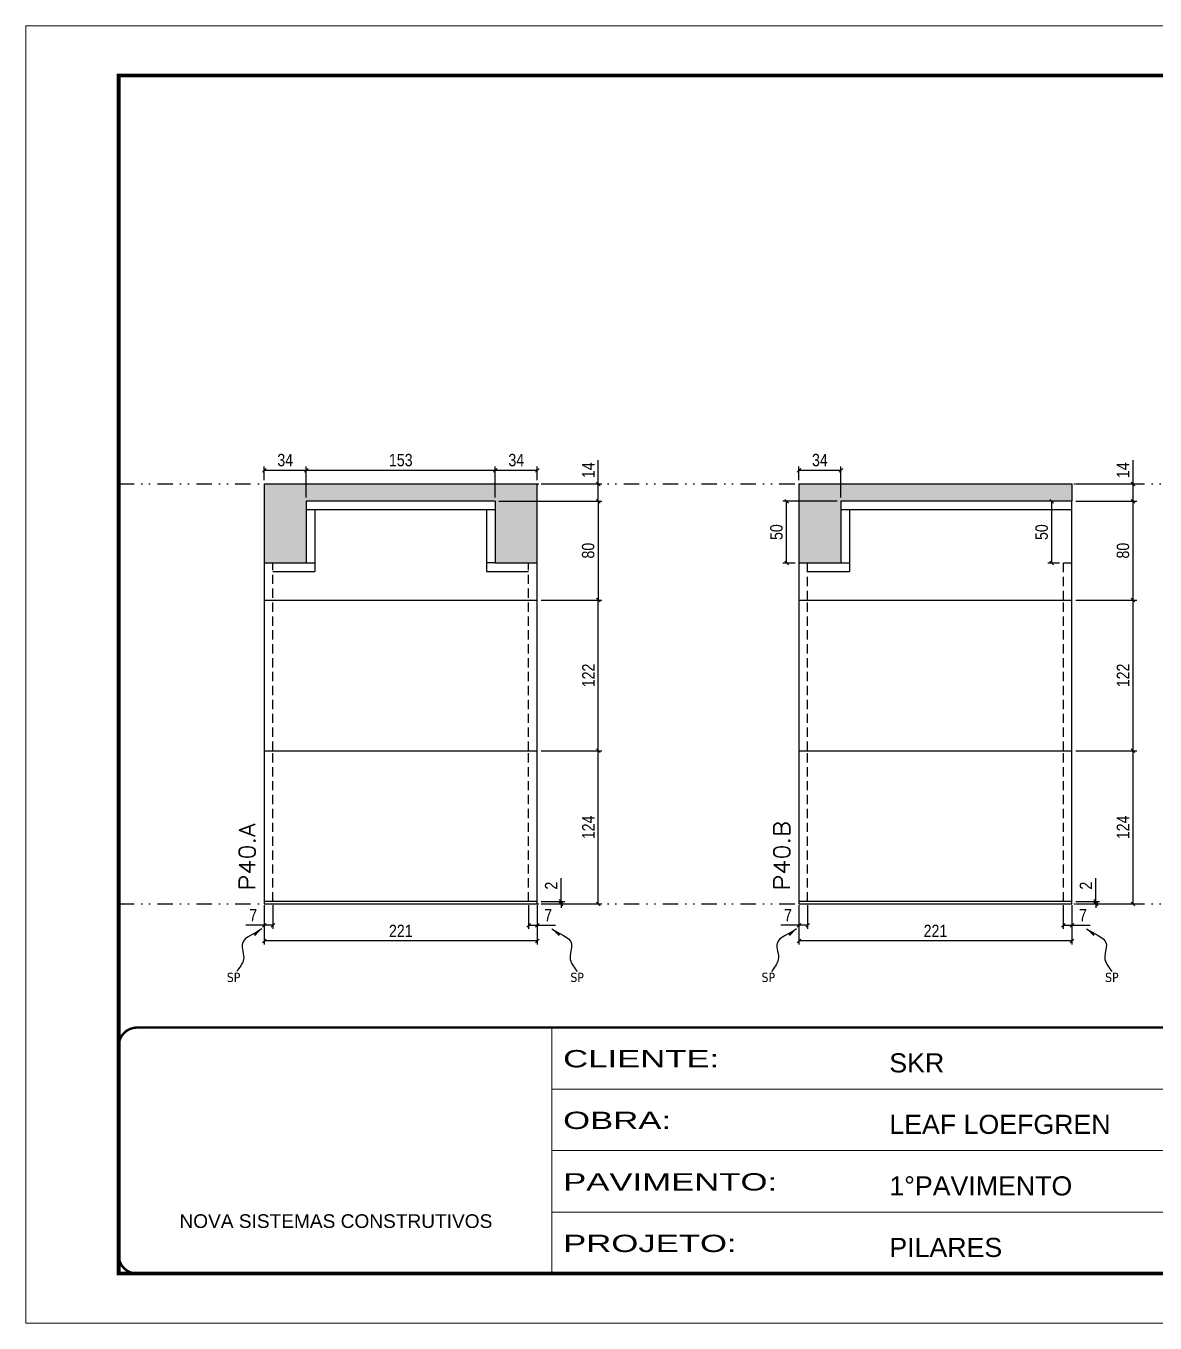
# Model space of a CAD drawing. Extents: x 14400 to 27878, y -21631 to 6985.
# Drawn here: x 14413 to 15327, y -8997 to -7947 of the extents above; entities that cross this region are included whole.
import ezdxf

# ---------------------------------------------------------------- set-up
doc = ezdxf.new("R2010")
doc.units = 0
for name, pattern in [('CONTINUO', [0]), ('DASHED', [0.75, 0.5, -0.25]), ('DIVIDE2', [0.625, 0.25, -0.125, 0, -0.125, 0, -0.125]), ('HIDDEN', [0.375, 0.25, -0.125])]:
    doc.linetypes.add(name, pattern=pattern)
for name, color, linetype in [('COTA', 241, 'Continuous'), ('Nível', 160, 'Continuous'), ('Painéis', 200, 'Continuous'), ('SARR_2.2x7', 40, 'Continuous'), ('Sarrafo de Pressão', 42, 'HIDDEN'), ('texto', 7, 'Continuous')]:
    doc.layers.add(name, color=color, linetype=linetype)
for name, color, linetype, lineweight in [('Folhas', 255, 'Continuous', 9), ('SARRAFO DE PRESSAO', 251, 'DASHED', 9), ('Texto Seção', 7, 'Continuous', 15)]:
    doc.layers.add(name, color=color, linetype=linetype, lineweight=lineweight)
doc.styles.add('ARIAL', font='arial.ttf')
doc.styles.add('COTA TECNICA', font='techl___.ttf', dxfattribs={"height": 10})
doc.styles.add('COTA TECNICA-50', font='techl___.ttf', dxfattribs={"height": 10})
doc.styles.add('REGUA-120', font='ROMANS.shx', dxfattribs={"height": 15})
doc.styles.get("Standard").update_dxf_attribs({"font": 'arial.ttf'})
doc.styles.add('Tecnologia', font='')
doc.styles.get('Tecnologia').set_extended_font_data('Forgotten Futurist')
doc.dimstyles.new('COTA PAINEL-50', dxfattribs={"dimtxt": 10, "dimasz": 3, "dimexe": 3, "dimexo": 3, "dimgap": 3, "dimtad": 1, "dimdec": 1, "dimzin": 12, "dimdsep": 46, "dimtxsty": 'COTA TECNICA-50', "dimblk1": 'OBLIQUE', "dimblk2": 'OBLIQUE', "dimsah": 1, "dimcen": 0.9, "dimclrd": 4, "dimclre": 4, "dimclrt": 240, "dimadec": 1, "dimazin": 3, "dimtfac": 1, "dimtdec": 1, "dimtmove": 0, "dimatfit": 3, "dimfxl": 1, "dimtolj": 1, "dimtzin": 12, "dimarcsym": 0})
doc.dimstyles.new('PAINEL', dxfattribs={"dimtxt": 10, "dimasz": 3, "dimexe": 3, "dimexo": 3, "dimgap": 3, "dimtad": 1, "dimdec": 1, "dimzin": 12, "dimdsep": 46, "dimtxsty": 'COTA TECNICA', "dimblk1": 'OBLIQUE', "dimblk2": 'OBLIQUE', "dimsah": 1, "dimcen": 0.9, "dimclrd": 4, "dimclre": 4, "dimclrt": 240, "dimadec": 1, "dimazin": 3, "dimtfac": 1, "dimtdec": 1, "dimtmove": 0, "dimatfit": 3, "dimfxl": 1, "dimtolj": 1, "dimtzin": 12, "dimarcsym": 0})
doc.dimstyles.get("Standard").update_dxf_attribs({"dimtxt": 0.18, "dimasz": 0.18, "dimexe": 0.18, "dimexo": 0.0625, "dimgap": 0.09, "dimtad": 0, "dimtih": 1, "dimtoh": 1, "dimdec": 4, "dimzin": 0, "dimdsep": 46, "dimtxsty": 'Standard', "dimcen": 0.09, "dimadec": 0, "dimazin": 0, "dimtfac": 1, "dimtdec": 4, "dimtofl": 0, "dimtmove": 0, "dimatfit": 3, "dimfxl": 1, "dimtolj": 1, "dimtzin": 0, "dimarcsym": 0})

# ---------------------------------------------------------------- blocks, each defined once
blk = doc.blocks.new('9999999999')
at = {"color": 30, "linetype": 'CONTINUO'}
for p, q in [((98564.6, 34230.2), (98564.6, 34429.4)), ((98564.6, 34379.6), (99584, 34379.6)), ((98564.6, 34329.8), (99488, 34329.8)), ((98564.6, 34280), (99488, 34280))]:
    blk.add_line(p, q, dxfattribs=at)
at = {"color": 30, "linetype": 'CONTINUO', "const_width": 2}
blk.add_lwpolyline([(99584, 34230.2), (99584, 34414.4, 0.414214), (99569, 34429.4), (98229, 34429.4, 0.414214), (98214, 34414.4), (98214, 34245.2, 0.414214), (98229, 34230.2), (99584, 34230.2)], format="xyb", dxfattribs=at)
at = {"layer": 'Folhas'}
blk.add_lwpolyline([(98139, 34190.2), (99624, 34190.2), (99624, 35240.2), (98139, 35240.2)], close=True, dxfattribs=at)
at = {"layer": 'Folhas', "color": 30, "const_width": 3}
blk.add_lwpolyline([(98214, 34230.2), (99584, 34230.2), (99584, 35200.2), (98214, 35200.2)], close=True, dxfattribs=at)
at = {"color": 7, "linetype": 'Continuous', "ltscale": 5, "style": 'ARIAL'}
for s, height, p in [('SKR', 15.48, (98837.7, 34393.1)), ('LEAF LOEFGREN', 15.483, (98837.7, 34343.3)), ('1°PAVIMENTO', 15.483, (98837.7, 34293.5)), ('NOVA SISTEMAS CONSTRUTIVOS', 11.059, (98263.2, 34267.2)), ('PILARES', 15.48, (98837.7, 34243.7))]:
    blk.add_text(s, height=height, dxfattribs=at).set_placement(p)
at = {"layer": 'Folhas', "color": 7, "style": 'Tecnologia', "width": 1.5}
for s, p in [('CLIENTE:', (98573.7, 34397.2)), ('OBRA:', (98573.7, 34347.3)), ('PAVIMENTO:', (98573.7, 34297.5)), ('PROJETO:', (98573.7, 34247.7))]:
    blk.add_text(s, height=14, dxfattribs=at).set_placement(p)
blk = doc.blocks.new('_Oblique')
at = {"color": 0, "linetype": 'ByBlock', "lineweight": -2}
blk.add_line((-0.5, -0.5), (0.5, 0.5), dxfattribs=at)
blk = doc.blocks.new('*D4687')
at = {"layer": 'COTA', "color": 4, "lineweight": -2, "transparency": 16777216}
for p, q in [((14606.3, -8658.5), (14606.3, -8690.4)), ((14827.3, -8658.5), (14827.3, -8690.4)), ((14827.3, -8687.4), (14606.3, -8687.4))]:
    blk.add_line(p, q, dxfattribs=at)
at = {"layer": 'Defpoints', "color": 0, "transparency": 16777216}
for p in [(14606.3, -8655.5), (14827.3, -8655.5), (14606.3, -8687.4)]:
    blk.add_point(p, dxfattribs=at)
at = {"layer": 'COTA', "color": 4, "lineweight": -2, "transparency": 16777216, "xscale": 3, "yscale": 3, "zscale": 3, "rotation": 180}
blk.add_blockref('_Oblique', (14606.3, -8687.4), dxfattribs=at)
at = {"layer": 'COTA', "color": 4, "lineweight": -2, "transparency": 16777216, "xscale": 3, "yscale": 3, "zscale": 3}
blk.add_blockref('_Oblique', (14827.3, -8687.4), dxfattribs=at)
at = {"layer": 'COTA', "color": 240, "transparency": 16777216, "insert": (14716.8, -8679.3), "char_height": 10, "attachment_point": 5, "style": 'COTA TECNICA'}
blk.add_mtext('\\A1;221', dxfattribs=at)
blk = doc.blocks.new('*D4688')
at = {"layer": 'COTA', "color": 4, "lineweight": -2, "transparency": 16777216}
for p, q in [((14820.3, -8658.5), (14820.3, -8677.7)), ((14827.3, -8660.5), (14827.3, -8677.7)), ((14820.3, -8674.7), (14827.3, -8674.7)), ((14827.3, -8674.7), (14842, -8674.7))]:
    blk.add_line(p, q, dxfattribs=at)
at = {"layer": 'Defpoints', "color": 0, "transparency": 16777216}
for p in [(14820.3, -8655.5), (14827.3, -8657.5), (14827.3, -8674.7)]:
    blk.add_point(p, dxfattribs=at)
at = {"layer": 'COTA', "color": 4, "lineweight": -2, "transparency": 16777216, "xscale": 3, "yscale": 3, "zscale": 3, "rotation": 180}
blk.add_blockref('_Oblique', (14820.3, -8674.7), dxfattribs=at)
at = {"layer": 'COTA', "color": 4, "lineweight": -2, "transparency": 16777216, "xscale": 3, "yscale": 3, "zscale": 3}
blk.add_blockref('_Oblique', (14827.3, -8674.7), dxfattribs=at)
at = {"layer": 'COTA', "color": 240, "transparency": 16777216, "insert": (14836.1, -8666.6), "char_height": 10, "attachment_point": 5, "style": 'COTA TECNICA-50'}
blk.add_mtext('\\A1;7', dxfattribs=at)
blk = doc.blocks.new('*D4689')
at = {"layer": 'COTA', "color": 4, "lineweight": -2, "transparency": 16777216}
for p, q in [((14606.3, -8660.5), (14606.3, -8677.7)), ((14613.3, -8658.5), (14613.3, -8677.7)), ((14606.3, -8674.7), (14591.5, -8674.7)), ((14613.3, -8674.7), (14606.3, -8674.7))]:
    blk.add_line(p, q, dxfattribs=at)
at = {"layer": 'Defpoints', "color": 0, "transparency": 16777216}
for p in [(14606.3, -8657.5), (14613.3, -8655.5), (14606.3, -8674.7)]:
    blk.add_point(p, dxfattribs=at)
at = {"layer": 'COTA', "color": 4, "lineweight": -2, "transparency": 16777216, "xscale": 3, "yscale": 3, "zscale": 3, "rotation": 180}
blk.add_blockref('_Oblique', (14606.3, -8674.7), dxfattribs=at)
at = {"layer": 'COTA', "color": 4, "lineweight": -2, "transparency": 16777216, "xscale": 3, "yscale": 3, "zscale": 3}
blk.add_blockref('_Oblique', (14613.3, -8674.7), dxfattribs=at)
at = {"layer": 'COTA', "color": 240, "transparency": 16777216, "insert": (14597.4, -8666.6), "char_height": 10, "attachment_point": 5, "style": 'COTA TECNICA-50'}
blk.add_mtext('\\A1;7', dxfattribs=at)
blk = doc.blocks.new('*D4690')
at = {"layer": 'COTA', "color": 4, "lineweight": -2, "transparency": 16777216}
for p, q in [((14846.5, -8655.5), (14846.5, -8636.7)), ((14830.3, -8655.5), (14849.5, -8655.5)), ((14830.3, -8657.5), (14849.5, -8657.5)), ((14846.5, -8657.5), (14846.5, -8655.5)), ((14846.5, -8657.5), (14846.5, -8660.5))]:
    blk.add_line(p, q, dxfattribs=at)
at = {"layer": 'Defpoints', "color": 0, "transparency": 16777216}
for p in [(14827.3, -8655.5), (14827.3, -8657.5), (14846.5, -8657.5)]:
    blk.add_point(p, dxfattribs=at)
at = {"layer": 'COTA', "color": 4, "lineweight": -2, "transparency": 16777216, "xscale": 3, "yscale": 3, "zscale": 3}
for p, rotation in [((14846.5, -8655.5), 270), ((14846.5, -8657.5), 90)]:
    blk.add_blockref('_Oblique', p, dxfattribs=dict(at, rotation=rotation))
at = {"layer": 'COTA', "color": 240, "transparency": 16777216, "insert": (14838.5, -8642.7), "char_height": 10, "attachment_point": 5, "rotation": 90, "style": 'COTA TECNICA-50'}
blk.add_mtext('\\A1;2', dxfattribs=at)
blk = doc.blocks.new('*D4691')
at = {"layer": 'COTA', "color": 4, "linetype": 'ByBlock', "lineweight": -2, "transparency": 16777216}
for p, q in [((14830.3, -8533.5), (14879.6, -8533.5)), ((14876.6, -8657.5), (14876.6, -8533.5)), ((14830.3, -8657.5), (14879.6, -8657.5))]:
    blk.add_line(p, q, dxfattribs=at)
at = {"layer": 'Defpoints', "color": 0, "linetype": 'ByBlock', "transparency": 16777216}
for p in [(14827.3, -8533.5), (14876.6, -8533.5), (14827.3, -8657.5)]:
    blk.add_point(p, dxfattribs=at)
at = {"layer": 'COTA', "color": 4, "linetype": 'ByBlock', "lineweight": -2, "transparency": 16777216, "xscale": 3, "yscale": 3, "zscale": 3}
for p, rotation in [((14876.6, -8533.5), 90), ((14876.6, -8657.5), 270)]:
    blk.add_blockref('_Oblique', p, dxfattribs=dict(at, rotation=rotation))
at = {"layer": 'COTA', "color": 240, "linetype": 'ByBlock', "transparency": 16777216, "insert": (14868.6, -8595.5), "char_height": 10, "attachment_point": 5, "rotation": 90, "style": 'COTA TECNICA'}
blk.add_mtext('\\A1;124', dxfattribs=at)
blk = doc.blocks.new('*D4692')
at = {"layer": 'COTA', "color": 4, "linetype": 'ByBlock', "lineweight": -2, "transparency": 16777216}
for p, q in [((14830.3, -8533.5), (14879.6, -8533.5)), ((14876.6, -8657.5), (14876.6, -8533.5)), ((14830.3, -8657.5), (14879.6, -8657.5))]:
    blk.add_line(p, q, dxfattribs=at)
at = {"layer": 'Defpoints', "color": 0, "linetype": 'ByBlock', "transparency": 16777216}
for p in [(14827.3, -8533.5), (14876.6, -8533.5), (14827.3, -8657.5)]:
    blk.add_point(p, dxfattribs=at)
at = {"layer": 'COTA', "color": 4, "linetype": 'ByBlock', "lineweight": -2, "transparency": 16777216, "xscale": 3, "yscale": 3, "zscale": 3}
for p, rotation in [((14876.6, -8533.5), 90), ((14876.6, -8657.5), 270)]:
    blk.add_blockref('_Oblique', p, dxfattribs=dict(at, rotation=rotation))
at = {"layer": 'COTA', "color": 240, "linetype": 'ByBlock', "transparency": 16777216, "insert": (14868.6, -8595.5), "char_height": 10, "attachment_point": 5, "rotation": 90, "style": 'COTA TECNICA'}
blk.add_mtext('\\A1;124', dxfattribs=at)
blk = doc.blocks.new('*D4693')
at = {"layer": 'COTA', "color": 4, "lineweight": -2, "transparency": 16777216}
for p, q in [((14796.3, -8331.5), (14879.6, -8331.5)), ((14876.6, -8331.5), (14876.6, -8411.5)), ((14830.3, -8411.5), (14879.6, -8411.5))]:
    blk.add_line(p, q, dxfattribs=at)
at = {"layer": 'Defpoints', "color": 0, "transparency": 16777216}
for p in [(14793.3, -8331.5), (14827.3, -8411.5), (14876.6, -8411.5)]:
    blk.add_point(p, dxfattribs=at)
at = {"layer": 'COTA', "color": 4, "lineweight": -2, "transparency": 16777216, "xscale": 3, "yscale": 3, "zscale": 3}
for p, rotation in [((14876.6, -8331.5), 90), ((14876.6, -8411.5), 270)]:
    blk.add_blockref('_Oblique', p, dxfattribs=dict(at, rotation=rotation))
at = {"layer": 'COTA', "color": 240, "transparency": 16777216, "insert": (14868.5, -8371.5), "char_height": 10, "attachment_point": 5, "rotation": 90, "style": 'COTA TECNICA'}
blk.add_mtext('\\A1;80', dxfattribs=at)
blk = doc.blocks.new('*D4694')
at = {"layer": 'COTA', "color": 4, "lineweight": -2, "transparency": 16777216}
for p, q in [((14830.3, -8411.5), (14879.6, -8411.5)), ((14876.6, -8533.5), (14876.6, -8411.5)), ((14830.3, -8533.5), (14879.6, -8533.5))]:
    blk.add_line(p, q, dxfattribs=at)
at = {"layer": 'Defpoints', "color": 0, "transparency": 16777216}
for p in [(14827.3, -8411.5), (14876.6, -8411.5), (14827.3, -8533.5)]:
    blk.add_point(p, dxfattribs=at)
at = {"layer": 'COTA', "color": 4, "lineweight": -2, "transparency": 16777216, "xscale": 3, "yscale": 3, "zscale": 3}
for p, rotation in [((14876.6, -8411.5), 90), ((14876.6, -8533.5), 270)]:
    blk.add_blockref('_Oblique', p, dxfattribs=dict(at, rotation=rotation))
at = {"layer": 'COTA', "color": 240, "transparency": 16777216, "insert": (14868.6, -8472.5), "char_height": 10, "attachment_point": 5, "rotation": 90, "style": 'COTA TECNICA'}
blk.add_mtext('\\A1;122', dxfattribs=at)
blk = doc.blocks.new('*D4695')
at = {"layer": 'COTA', "color": 4, "lineweight": -2, "transparency": 16777216}
for p, q in [((14876.6, -8317.5), (14876.6, -8298.3)), ((14830.3, -8317.5), (14879.6, -8317.5)), ((14876.6, -8331.5), (14876.6, -8317.5)), ((14796.3, -8331.5), (14879.6, -8331.5))]:
    blk.add_line(p, q, dxfattribs=at)
at = {"layer": 'Defpoints', "color": 0, "transparency": 16777216}
for p in [(14827.3, -8317.5), (14876.6, -8317.5), (14793.3, -8331.5)]:
    blk.add_point(p, dxfattribs=at)
at = {"layer": 'COTA', "color": 4, "lineweight": -2, "transparency": 16777216, "xscale": 3, "yscale": 3, "zscale": 3}
for p, rotation in [((14876.6, -8317.5), 90), ((14876.6, -8331.5), 270)]:
    blk.add_blockref('_Oblique', p, dxfattribs=dict(at, rotation=rotation))
at = {"layer": 'COTA', "color": 240, "transparency": 16777216, "insert": (14868.6, -8306.4), "char_height": 10, "attachment_point": 5, "rotation": 90, "style": 'COTA TECNICA'}
blk.add_mtext('\\A1;14', dxfattribs=at)
blk = doc.blocks.new('*D4696')
at = {"layer": 'COTA', "color": 4, "lineweight": -2, "transparency": 16777216}
for p, q in [((14606.3, -8314.5), (14606.3, -8303.4)), ((14640.3, -8328.5), (14640.3, -8303.4)), ((14606.3, -8306.4), (14640.3, -8306.4))]:
    blk.add_line(p, q, dxfattribs=at)
at = {"layer": 'Defpoints', "color": 0, "transparency": 16777216}
for p in [(14640.3, -8306.4), (14606.3, -8317.5), (14640.3, -8331.5)]:
    blk.add_point(p, dxfattribs=at)
at = {"layer": 'COTA', "color": 4, "lineweight": -2, "transparency": 16777216, "xscale": 3, "yscale": 3, "zscale": 3, "rotation": 180}
blk.add_blockref('_Oblique', (14606.3, -8306.4), dxfattribs=at)
at = {"layer": 'COTA', "color": 4, "lineweight": -2, "transparency": 16777216, "xscale": 3, "yscale": 3, "zscale": 3}
blk.add_blockref('_Oblique', (14640.3, -8306.4), dxfattribs=at)
at = {"layer": 'COTA', "color": 240, "transparency": 16777216, "insert": (14623.3, -8298.2), "char_height": 10, "attachment_point": 5, "style": 'COTA TECNICA'}
blk.add_mtext('\\A1;34', dxfattribs=at)
blk = doc.blocks.new('*D4697')
at = {"layer": 'COTA', "color": 4, "lineweight": -2, "transparency": 16777216}
for p, q in [((14640.3, -8328.5), (14640.3, -8303.4)), ((14793.3, -8328.5), (14793.3, -8303.4)), ((14640.3, -8306.4), (14793.3, -8306.4))]:
    blk.add_line(p, q, dxfattribs=at)
at = {"layer": 'Defpoints', "color": 0, "transparency": 16777216}
for p in [(14793.3, -8306.4), (14640.3, -8331.5), (14793.3, -8331.5)]:
    blk.add_point(p, dxfattribs=at)
at = {"layer": 'COTA', "color": 4, "lineweight": -2, "transparency": 16777216, "xscale": 3, "yscale": 3, "zscale": 3, "rotation": 180}
blk.add_blockref('_Oblique', (14640.3, -8306.4), dxfattribs=at)
at = {"layer": 'COTA', "color": 4, "lineweight": -2, "transparency": 16777216, "xscale": 3, "yscale": 3, "zscale": 3}
blk.add_blockref('_Oblique', (14793.3, -8306.4), dxfattribs=at)
at = {"layer": 'COTA', "color": 240, "transparency": 16777216, "insert": (14716.8, -8298.2), "char_height": 10, "attachment_point": 5, "style": 'COTA TECNICA'}
blk.add_mtext('\\A1;153', dxfattribs=at)
blk = doc.blocks.new('*D4698')
at = {"layer": 'COTA', "color": 4, "lineweight": -2, "transparency": 16777216}
for p, q in [((14793.3, -8328.5), (14793.3, -8303.4)), ((14827.3, -8314.5), (14827.3, -8303.4)), ((14793.3, -8306.4), (14827.3, -8306.4))]:
    blk.add_line(p, q, dxfattribs=at)
at = {"layer": 'Defpoints', "color": 0, "transparency": 16777216}
for p in [(14827.3, -8306.4), (14827.3, -8317.5), (14793.3, -8331.5)]:
    blk.add_point(p, dxfattribs=at)
at = {"layer": 'COTA', "color": 4, "lineweight": -2, "transparency": 16777216, "xscale": 3, "yscale": 3, "zscale": 3, "rotation": 180}
blk.add_blockref('_Oblique', (14793.3, -8306.4), dxfattribs=at)
at = {"layer": 'COTA', "color": 4, "lineweight": -2, "transparency": 16777216, "xscale": 3, "yscale": 3, "zscale": 3}
blk.add_blockref('_Oblique', (14827.3, -8306.4), dxfattribs=at)
at = {"layer": 'COTA', "color": 240, "transparency": 16777216, "insert": (14810.3, -8298.2), "char_height": 10, "attachment_point": 5, "style": 'COTA TECNICA'}
blk.add_mtext('\\A1;34', dxfattribs=at)
blk = doc.blocks.new('*D4699')
at = {"layer": 'COTA', "color": 4, "lineweight": -2, "transparency": 16777216}
for p, q in [((15039, -8658.5), (15039, -8690.4)), ((15260, -8658.5), (15260, -8690.4)), ((15260, -8687.4), (15039, -8687.4))]:
    blk.add_line(p, q, dxfattribs=at)
at = {"layer": 'Defpoints', "color": 0, "transparency": 16777216}
for p in [(15039, -8655.5), (15260, -8655.5), (15039, -8687.4)]:
    blk.add_point(p, dxfattribs=at)
at = {"layer": 'COTA', "color": 4, "lineweight": -2, "transparency": 16777216, "xscale": 3, "yscale": 3, "zscale": 3, "rotation": 180}
blk.add_blockref('_Oblique', (15039, -8687.4), dxfattribs=at)
at = {"layer": 'COTA', "color": 4, "lineweight": -2, "transparency": 16777216, "xscale": 3, "yscale": 3, "zscale": 3}
blk.add_blockref('_Oblique', (15260, -8687.4), dxfattribs=at)
at = {"layer": 'COTA', "color": 240, "transparency": 16777216, "insert": (15149.5, -8679.3), "char_height": 10, "attachment_point": 5, "style": 'COTA TECNICA'}
blk.add_mtext('\\A1;221', dxfattribs=at)
blk = doc.blocks.new('*D4700')
at = {"layer": 'COTA', "color": 4, "lineweight": -2, "transparency": 16777216}
for p, q in [((15253, -8658.5), (15253, -8677.7)), ((15260, -8660.5), (15260, -8677.7)), ((15253, -8674.7), (15260, -8674.7)), ((15260, -8674.7), (15274.8, -8674.7))]:
    blk.add_line(p, q, dxfattribs=at)
at = {"layer": 'Defpoints', "color": 0, "transparency": 16777216}
for p in [(15253, -8655.5), (15260, -8657.5), (15260, -8674.7)]:
    blk.add_point(p, dxfattribs=at)
at = {"layer": 'COTA', "color": 4, "lineweight": -2, "transparency": 16777216, "xscale": 3, "yscale": 3, "zscale": 3, "rotation": 180}
blk.add_blockref('_Oblique', (15253, -8674.7), dxfattribs=at)
at = {"layer": 'COTA', "color": 4, "lineweight": -2, "transparency": 16777216, "xscale": 3, "yscale": 3, "zscale": 3}
blk.add_blockref('_Oblique', (15260, -8674.7), dxfattribs=at)
at = {"layer": 'COTA', "color": 240, "transparency": 16777216, "insert": (15268.9, -8666.6), "char_height": 10, "attachment_point": 5, "style": 'COTA TECNICA-50'}
blk.add_mtext('\\A1;7', dxfattribs=at)
blk = doc.blocks.new('*D4701')
at = {"layer": 'COTA', "color": 4, "lineweight": -2, "transparency": 16777216}
for p, q in [((15039, -8660.5), (15039, -8677.7)), ((15046, -8658.5), (15046, -8677.7)), ((15039, -8674.7), (15024.3, -8674.7)), ((15046, -8674.7), (15039, -8674.7))]:
    blk.add_line(p, q, dxfattribs=at)
at = {"layer": 'Defpoints', "color": 0, "transparency": 16777216}
for p in [(15039, -8657.5), (15046, -8655.5), (15039, -8674.7)]:
    blk.add_point(p, dxfattribs=at)
at = {"layer": 'COTA', "color": 4, "lineweight": -2, "transparency": 16777216, "xscale": 3, "yscale": 3, "zscale": 3, "rotation": 180}
blk.add_blockref('_Oblique', (15039, -8674.7), dxfattribs=at)
at = {"layer": 'COTA', "color": 4, "lineweight": -2, "transparency": 16777216, "xscale": 3, "yscale": 3, "zscale": 3}
blk.add_blockref('_Oblique', (15046, -8674.7), dxfattribs=at)
at = {"layer": 'COTA', "color": 240, "transparency": 16777216, "insert": (15030.2, -8666.6), "char_height": 10, "attachment_point": 5, "style": 'COTA TECNICA-50'}
blk.add_mtext('\\A1;7', dxfattribs=at)
blk = doc.blocks.new('*D4702')
at = {"layer": 'COTA', "color": 4, "lineweight": -2, "transparency": 16777216}
for p, q in [((15279.3, -8655.5), (15279.3, -8636.7)), ((15263, -8655.5), (15282.3, -8655.5)), ((15263, -8657.5), (15282.3, -8657.5)), ((15279.3, -8657.5), (15279.3, -8655.5)), ((15279.3, -8657.5), (15279.3, -8660.5))]:
    blk.add_line(p, q, dxfattribs=at)
at = {"layer": 'Defpoints', "color": 0, "transparency": 16777216}
for p in [(15260, -8655.5), (15260, -8657.5), (15279.3, -8657.5)]:
    blk.add_point(p, dxfattribs=at)
at = {"layer": 'COTA', "color": 4, "lineweight": -2, "transparency": 16777216, "xscale": 3, "yscale": 3, "zscale": 3}
for p, rotation in [((15279.3, -8655.5), 270), ((15279.3, -8657.5), 90)]:
    blk.add_blockref('_Oblique', p, dxfattribs=dict(at, rotation=rotation))
at = {"layer": 'COTA', "color": 240, "transparency": 16777216, "insert": (15271.3, -8642.7), "char_height": 10, "attachment_point": 5, "rotation": 90, "style": 'COTA TECNICA-50'}
blk.add_mtext('\\A1;2', dxfattribs=at)
blk = doc.blocks.new('*D4703')
at = {"layer": 'COTA', "color": 4, "linetype": 'ByBlock', "lineweight": -2, "transparency": 16777216}
for p, q in [((15263, -8533.5), (15312.4, -8533.5)), ((15309.4, -8657.5), (15309.4, -8533.5)), ((15263, -8657.5), (15312.4, -8657.5))]:
    blk.add_line(p, q, dxfattribs=at)
at = {"layer": 'Defpoints', "color": 0, "linetype": 'ByBlock', "transparency": 16777216}
for p in [(15260, -8533.5), (15309.4, -8533.5), (15260, -8657.5)]:
    blk.add_point(p, dxfattribs=at)
at = {"layer": 'COTA', "color": 4, "linetype": 'ByBlock', "lineweight": -2, "transparency": 16777216, "xscale": 3, "yscale": 3, "zscale": 3}
for p, rotation in [((15309.4, -8533.5), 90), ((15309.4, -8657.5), 270)]:
    blk.add_blockref('_Oblique', p, dxfattribs=dict(at, rotation=rotation))
at = {"layer": 'COTA', "color": 240, "linetype": 'ByBlock', "transparency": 16777216, "insert": (15301.3, -8595.5), "char_height": 10, "attachment_point": 5, "rotation": 90, "style": 'COTA TECNICA'}
blk.add_mtext('\\A1;124', dxfattribs=at)
blk = doc.blocks.new('*D4704')
at = {"layer": 'COTA', "color": 4, "linetype": 'ByBlock', "lineweight": -2, "transparency": 16777216}
for p, q in [((15263, -8533.5), (15312.4, -8533.5)), ((15309.4, -8657.5), (15309.4, -8533.5)), ((15263, -8657.5), (15312.4, -8657.5))]:
    blk.add_line(p, q, dxfattribs=at)
at = {"layer": 'Defpoints', "color": 0, "linetype": 'ByBlock', "transparency": 16777216}
for p in [(15260, -8533.5), (15309.4, -8533.5), (15260, -8657.5)]:
    blk.add_point(p, dxfattribs=at)
at = {"layer": 'COTA', "color": 4, "linetype": 'ByBlock', "lineweight": -2, "transparency": 16777216, "xscale": 3, "yscale": 3, "zscale": 3}
for p, rotation in [((15309.4, -8533.5), 90), ((15309.4, -8657.5), 270)]:
    blk.add_blockref('_Oblique', p, dxfattribs=dict(at, rotation=rotation))
at = {"layer": 'COTA', "color": 240, "linetype": 'ByBlock', "transparency": 16777216, "insert": (15301.3, -8595.5), "char_height": 10, "attachment_point": 5, "rotation": 90, "style": 'COTA TECNICA'}
blk.add_mtext('\\A1;124', dxfattribs=at)
blk = doc.blocks.new('*D4705')
at = {"layer": 'COTA', "color": 4, "lineweight": -2, "transparency": 16777216}
for p, q in [((15263, -8411.5), (15312.4, -8411.5)), ((15309.4, -8533.5), (15309.4, -8411.5)), ((15263, -8533.5), (15312.4, -8533.5))]:
    blk.add_line(p, q, dxfattribs=at)
at = {"layer": 'Defpoints', "color": 0, "transparency": 16777216}
for p in [(15260, -8411.5), (15309.4, -8411.5), (15260, -8533.5)]:
    blk.add_point(p, dxfattribs=at)
at = {"layer": 'COTA', "color": 4, "lineweight": -2, "transparency": 16777216, "xscale": 3, "yscale": 3, "zscale": 3}
for p, rotation in [((15309.4, -8411.5), 90), ((15309.4, -8533.5), 270)]:
    blk.add_blockref('_Oblique', p, dxfattribs=dict(at, rotation=rotation))
at = {"layer": 'COTA', "color": 240, "transparency": 16777216, "insert": (15301.3, -8472.5), "char_height": 10, "attachment_point": 5, "rotation": 90, "style": 'COTA TECNICA'}
blk.add_mtext('\\A1;122', dxfattribs=at)
blk = doc.blocks.new('*D4706')
at = {"layer": 'COTA', "color": 4, "lineweight": -2, "transparency": 16777216}
for p, q in [((15039, -8314.5), (15039, -8303.4)), ((15073, -8328.5), (15073, -8303.4)), ((15039, -8306.4), (15073, -8306.4))]:
    blk.add_line(p, q, dxfattribs=at)
at = {"layer": 'Defpoints', "color": 0, "transparency": 16777216}
for p in [(15073, -8306.4), (15039, -8317.5), (15073, -8331.5)]:
    blk.add_point(p, dxfattribs=at)
at = {"layer": 'COTA', "color": 4, "lineweight": -2, "transparency": 16777216, "xscale": 3, "yscale": 3, "zscale": 3, "rotation": 180}
blk.add_blockref('_Oblique', (15039, -8306.4), dxfattribs=at)
at = {"layer": 'COTA', "color": 4, "lineweight": -2, "transparency": 16777216, "xscale": 3, "yscale": 3, "zscale": 3}
blk.add_blockref('_Oblique', (15073, -8306.4), dxfattribs=at)
at = {"layer": 'COTA', "color": 240, "transparency": 16777216, "insert": (15056, -8298.2), "char_height": 10, "attachment_point": 5, "style": 'COTA TECNICA'}
blk.add_mtext('\\A1;34', dxfattribs=at)
blk = doc.blocks.new('*D4707')
at = {"layer": 'COTA', "color": 4, "lineweight": -2, "transparency": 16777216}
for p, q in [((15263, -8331.5), (15312.4, -8331.5)), ((15309.4, -8411.5), (15309.4, -8331.5)), ((15263, -8411.5), (15312.4, -8411.5))]:
    blk.add_line(p, q, dxfattribs=at)
at = {"layer": 'Defpoints', "color": 0, "transparency": 16777216}
for p in [(15260, -8331.5), (15309.4, -8331.5), (15260, -8411.5)]:
    blk.add_point(p, dxfattribs=at)
at = {"layer": 'COTA', "color": 4, "lineweight": -2, "transparency": 16777216, "xscale": 3, "yscale": 3, "zscale": 3}
for p, rotation in [((15309.4, -8331.5), 90), ((15309.4, -8411.5), 270)]:
    blk.add_blockref('_Oblique', p, dxfattribs=dict(at, rotation=rotation))
at = {"layer": 'COTA', "color": 240, "transparency": 16777216, "insert": (15301.3, -8371.5), "char_height": 10, "attachment_point": 5, "rotation": 90, "style": 'COTA TECNICA'}
blk.add_mtext('\\A1;80', dxfattribs=at)
blk = doc.blocks.new('*D4708')
at = {"layer": 'COTA', "color": 4, "lineweight": -2, "transparency": 16777216}
for p, q in [((15309.4, -8317.5), (15309.4, -8298.3)), ((15263, -8317.5), (15312.4, -8317.5)), ((15309.4, -8331.5), (15309.4, -8317.5)), ((15263, -8331.5), (15312.4, -8331.5))]:
    blk.add_line(p, q, dxfattribs=at)
at = {"layer": 'Defpoints', "color": 0, "transparency": 16777216}
for p in [(15260, -8317.5), (15309.4, -8317.5), (15260, -8331.5)]:
    blk.add_point(p, dxfattribs=at)
at = {"layer": 'COTA', "color": 4, "lineweight": -2, "transparency": 16777216, "xscale": 3, "yscale": 3, "zscale": 3}
for p, rotation in [((15309.4, -8317.5), 90), ((15309.4, -8331.5), 270)]:
    blk.add_blockref('_Oblique', p, dxfattribs=dict(at, rotation=rotation))
at = {"layer": 'COTA', "color": 240, "transparency": 16777216, "insert": (15301.3, -8306.4), "char_height": 10, "attachment_point": 5, "rotation": 90, "style": 'COTA TECNICA'}
blk.add_mtext('\\A1;14', dxfattribs=at)
blk = doc.blocks.new('*D4709')
at = {"layer": 'COTA', "color": 4, "lineweight": -2, "transparency": 16777216}
for p, q in [((15070, -8331.5), (15026, -8331.5)), ((15029, -8381.5), (15029, -8331.5)), ((15036, -8381.5), (15026, -8381.5))]:
    blk.add_line(p, q, dxfattribs=at)
at = {"layer": 'Defpoints', "color": 0, "transparency": 16777216}
for p in [(15029, -8331.5), (15073, -8331.5), (15039, -8381.5)]:
    blk.add_point(p, dxfattribs=at)
at = {"layer": 'COTA', "color": 4, "lineweight": -2, "transparency": 16777216, "xscale": 3, "yscale": 3, "zscale": 3}
for p, rotation in [((15029, -8331.5), 90), ((15029, -8381.5), 270)]:
    blk.add_blockref('_Oblique', p, dxfattribs=dict(at, rotation=rotation))
at = {"layer": 'COTA', "color": 240, "transparency": 16777216, "insert": (15020.9, -8356.5), "char_height": 10, "attachment_point": 5, "rotation": 90, "style": 'COTA TECNICA'}
blk.add_mtext('\\A1;50', dxfattribs=at)
blk = doc.blocks.new('*D4710')
at = {"layer": 'COTA', "color": 4, "lineweight": -2, "transparency": 16777216}
for p, q in [((15250, -8331.5), (15240.6, -8331.5)), ((15243.6, -8381.5), (15243.6, -8331.5)), ((15250, -8381.5), (15240.6, -8381.5))]:
    blk.add_line(p, q, dxfattribs=at)
at = {"layer": 'Defpoints', "color": 0, "transparency": 16777216}
for p in [(15243.6, -8331.5), (15253, -8331.5), (15253, -8381.5)]:
    blk.add_point(p, dxfattribs=at)
at = {"layer": 'COTA', "color": 4, "lineweight": -2, "transparency": 16777216, "xscale": 3, "yscale": 3, "zscale": 3}
for p, rotation in [((15243.6, -8331.5), 90), ((15243.6, -8381.5), 270)]:
    blk.add_blockref('_Oblique', p, dxfattribs=dict(at, rotation=rotation))
at = {"layer": 'COTA', "color": 240, "transparency": 16777216, "insert": (15235.5, -8356.5), "char_height": 10, "attachment_point": 5, "rotation": 90, "style": 'COTA TECNICA'}
blk.add_mtext('\\A1;50', dxfattribs=at)

msp = doc.modelspace()

# ---------------------------------------------------------------- hatches: boundary and pattern name
at = {"layer": 'COTA'}
h = msp.add_hatch(dxfattribs=at)
h.set_pattern_fill('AR-CONC', color=256, scale=0.03)
h.set_pattern_definition([(50, (-5187.746, -3411.7253), (5.4655401, -0.4781726), [0.5715, -6.2865]), (355, (-5187.746, -3411.7253), (-1.0573026, 5.7317054), [0.4572, -5.0292175]), (100.451445, (-5187.2904, -3411.765), (4.4082374, 5.2535326), [0.4857003, -5.3427073]), (46.1842, (-5187.746, -3410.201), (8.1323712, -1.2612698), [0.85725, -9.42975]), (96.635558, (-5187.068, -3410.3064), (7.122124, 7.4227837), [0.7285507, -8.0140682]), (351.18415, (-5187.746, -3410.201), (7.122124, 7.4227837), [0.685799, -7.543792]), (21, (-5186.984, -3410.5823), (4.5484317, -3.0679559), [0.5715, -6.2865]), (326, (-5186.984, -3410.5823), (1.8540609, 5.525639), [0.4572, -5.0292]), (71.451445, (-5186.605, -3410.838), (6.4024926, 2.457683), [0.4857003, -5.3426981]), (37.5, (-5187.7458, -3411.7253), (0.0926581, 2.53665117), [0, -4.96824, 0, -5.1054, 0, -5.04825]), (7.5, (-5187.7458, -3411.7253), (2.00458988, 3.00541724), [0, -2.91084, 0, -4.85394, 0, -1.92405]), (327.5, (-5189.445, -3411.7253), (4.06771786, -0.17186232), [0, -1.905, 0, -5.9436, 0, -7.8867]), (317.5, (-5190.207, -3411.7253), (4.44387544, 0.76279473), [0, -2.4765, 0, -3.94716, 0, -5.6007])])
h.paths.add_polyline_path([(14640.27, -8331.47), (14793.27, -8331.47), (14793.27, -8381.47), (14827.27, -8381.47), (14827.27, -8317.47), (14606.27, -8317.47), (14606.27, -8381.47), (14640.27, -8381.47)])
h = msp.add_hatch(dxfattribs=at)
h.set_pattern_fill('AR-CONC', color=256, scale=0.03)
h.set_pattern_definition([(50, (-4788.3966, -4594.3004), (5.4655401, -0.4781726), [0.5715, -6.2865]), (355, (-4788.3966, -4594.3004), (-1.0573026, 5.7317054), [0.4572, -5.0292175]), (100.451445, (-4787.941, -4594.3403), (4.4082374, 5.2535326), [0.4857003, -5.3427073]), (46.1842, (-4788.3966, -4592.7764), (8.1323712, -1.2612698), [0.85725, -9.42975]), (96.635558, (-4787.719, -4592.8815), (7.122124, 7.4227837), [0.7285507, -8.0140682]), (351.18415, (-4788.397, -4592.7764), (7.122124, 7.4227837), [0.685799, -7.543792]), (21, (-4787.6346, -4593.1574), (4.5484317, -3.0679559), [0.5715, -6.2865]), (326, (-4787.6346, -4593.1574), (1.8540609, 5.525639), [0.4572, -5.0292]), (71.451445, (-4787.2556, -4593.413), (6.4024926, 2.457683), [0.4857003, -5.3426981]), (37.5, (-4788.3966, -4594.3004), (0.0926581, 2.53665117), [0, -4.96824, 0, -5.1054, 0, -5.04825]), (7.5, (-4788.3966, -4594.3004), (2.00458988, 3.00541724), [0, -2.91084, 0, -4.85394, 0, -1.92405]), (327.5, (-4790.0959, -4594.3004), (4.06771786, -0.17186232), [0, -1.905, 0, -5.9436, 0, -7.8867]), (317.5, (-4790.858, -4594.3004), (4.44387544, 0.7627947), [0, -2.4765, 0, -3.94716, 0, -5.6007])])
h.paths.add_polyline_path([(15039.02, -8381.47), (15073.02, -8381.47), (15073.02, -8331.47), (15260.02, -8331.47), (15260.02, -8317.47), (15039.02, -8317.47)])

# ---------------------------------------------------------------- linework, layer by layer
for p, q in [((14606.27, -8317.47), (14606.27, -8381.47)), ((14606.27, -8317.47), (14827.27, -8317.47)), ((14827.27, -8381.47), (14827.27, -8317.47)), ((15039.02, -8317.47), (15039.02, -8381.47)), ((15039.02, -8317.47), (15260.02, -8317.47)), ((15260.02, -8317.47), (15260.02, -8331.47)), ((14640.27, -8381.47), (14647.27, -8381.47)), ((14647.27, -8381.47), (14647.27, -8388.47)), ((14786.27, -8381.47), (14786.27, -8388.47)), ((14793.27, -8381.47), (14786.27, -8381.47)), ((15073.02, -8381.47), (15080.02, -8381.47)), ((15080.02, -8381.47), (15080.02, -8388.47)), ((15253.02, -8381.47), (15260.02, -8381.47))]:
    msp.add_line(p, q, dxfattribs=at)
at = {"layer": 'Nível', "color": 4, "linetype": 'DIVIDE2', "ltscale": 50}
for p, q in [((14488.47, -8317.47), (15858.47, -8317.47)), ((14488.47, -8657.47), (15858.47, -8657.47))]:
    msp.add_line(p, q, dxfattribs=at)
at = {"layer": 'Painéis'}
for p, q in [((14793.27, -8331.47), (14640.27, -8331.47)), ((14640.27, -8331.47), (14640.27, -8381.47)), ((14793.27, -8331.47), (14793.27, -8381.47)), ((15260.02, -8331.47), (15073.02, -8331.47)), ((15073.02, -8331.47), (15073.02, -8381.47)), ((15260.02, -8655.47), (15260.02, -8331.47)), ((14606.27, -8381.47), (14640.27, -8381.47)), ((14606.27, -8381.47), (14606.27, -8655.47)), ((14793.27, -8381.47), (14827.27, -8381.47)), ((14827.27, -8655.47), (14827.27, -8381.47)), ((15039.02, -8381.47), (15073.02, -8381.47)), ((15039.02, -8381.47), (15039.02, -8655.47)), ((14606.27, -8411.47), (14827.27, -8411.47)), ((15039.02, -8411.47), (15260.02, -8411.47)), ((14606.27, -8533.47), (14827.27, -8533.47)), ((15039.02, -8533.47), (15260.02, -8533.47))]:
    msp.add_line(p, q, dxfattribs=at)
for points in [[(14827.27, -8655.47), (14606.27, -8655.47), (14606.27, -8657.47), (14827.27, -8657.47)], [(15260.02, -8655.47), (15039.02, -8655.47), (15039.02, -8657.47), (15260.02, -8657.47)]]:
    msp.add_lwpolyline(points, close=True, dxfattribs=at)
at = {"layer": 'SARR_2.2x7'}
for p, q in [((14793.27, -8338.47), (14640.27, -8338.47)), ((14647.27, -8338.47), (14647.27, -8381.47)), ((14786.27, -8338.47), (14786.27, -8381.47)), ((15260.02, -8338.47), (15073.02, -8338.47)), ((15080.02, -8338.47), (15080.02, -8381.47)), ((14613.27, -8388.47), (14647.27, -8388.47)), ((14786.27, -8388.47), (14820.27, -8388.47)), ((15046.02, -8388.47), (15080.02, -8388.47))]:
    msp.add_line(p, q, dxfattribs=at)
at = {"layer": 'Sarrafo de Pressão', "ltscale": 30}
for p, q in [((14613.27, -8533.47), (14613.27, -8381.47)), ((14820.27, -8533.47), (14820.27, -8381.47)), ((15046.02, -8411.47), (15046.02, -8381.47)), ((15253.02, -8411.47), (15253.02, -8381.47)), ((15046.02, -8533.47), (15046.02, -8411.47)), ((15253.02, -8533.47), (15253.02, -8411.47)), ((14613.27, -8655.47), (14613.27, -8533.47)), ((14820.27, -8655.47), (14820.27, -8533.47)), ((15046.02, -8655.47), (15046.02, -8533.47)), ((15253.02, -8655.47), (15253.02, -8533.47))]:
    msp.add_line(p, q, dxfattribs=at)

# ---------------------------------------------------------------- block references
at = {"layer": 'SARRAFO DE PRESSAO', "color": 6, "linetype": 'ByBlock'}
msp.add_blockref('9999999999', (-83725.51, -43186.95), dxfattribs=at)

# ---------------------------------------------------------------- texts
at = {"layer": 'texto', "color": 0, "char_height": 7.5, "attachment_point": 5}
for insert in [(14581.5, -8716.96), (14859.52, -8716.96), (15014.24, -8716.96), (15292.27, -8716.96)]:
    msp.add_mtext('{\\fTahoma|b0|i0|c0|p34;\\C4;SP}', dxfattribs=dict(at, insert=insert))
at = {"layer": 'Texto Seção', "style": 'REGUA-120', "width": 1.1}
for s, p in [('P40.A', (14599.03, -8646.7)), ('P40.B', (15031.77, -8646.7))]:
    msp.add_text(s, height=13, rotation=90, dxfattribs=at).set_placement(p)

# ---------------------------------------------------------------- dimensions: what is measured, and where the dimension line sits
at = {"layer": 'COTA'}
for base, p1, p2, dimstyle, picture, middle in [((14640.27, -8306.39), (14606.27, -8317.47), (14640.27, -8331.47), 'PAINEL', '*D4696', (14623.27, -8298.17)), ((15073.02, -8306.39), (15039.02, -8317.47), (15073.02, -8331.47), 'PAINEL', '*D4706', (15056.02, -8298.17)), ((14827.27, -8674.71), (14820.27, -8655.47), (14827.27, -8657.47), 'COTA PAINEL-50', '*D4688', (14836.14, -8666.63)), ((15260.02, -8674.71), (15253.02, -8655.47), (15260.02, -8657.47), 'COTA PAINEL-50', '*D4700', (15268.89, -8666.63))]:
    dim = msp.add_linear_dim(base=base, p1=p1, p2=p2, dimstyle=dimstyle, dxfattribs=at)
    dim.commit()
    dim.dimension.update_dxf_attribs({"geometry": picture, "text_midpoint": middle})
for base, p1, p2, picture, middle in [((14793.27, -8306.39), (14640.27, -8331.47), (14793.27, -8331.47), '*D4697', (14716.77, -8298.17)), ((14827.27, -8306.39), (14793.27, -8331.47), (14827.27, -8317.47), '*D4698', (14810.27, -8298.17))]:
    dim = msp.add_linear_dim(base=base, p1=p1, p2=p2, dimstyle='PAINEL', override={"dimtmove": 1}, dxfattribs=at)
    dim.commit()
    dim.dimension.update_dxf_attribs({"geometry": picture, "text_midpoint": middle})
for base, p1, p2, angle, dimstyle, picture, middle in [((14876.64, -8317.47), (14793.27, -8331.47), (14827.27, -8317.47), 90, 'PAINEL', '*D4695', (14868.57, -8306.41)), ((15309.39, -8317.47), (15260.02, -8331.47), (15260.02, -8317.47), 90, 'PAINEL', '*D4708', (15301.32, -8306.41)), ((14876.64, -8411.47), (14793.27, -8331.47), (14827.27, -8411.47), 90, 'PAINEL', '*D4693', (14868.52, -8371.47)), ((15029.02, -8331.47), (15039.02, -8381.47), (15073.02, -8331.47), 90, 'PAINEL', '*D4709', (15020.91, -8356.47)), ((15243.62, -8331.47), (15253.02, -8381.47), (15253.02, -8331.47), 90, 'PAINEL', '*D4710', (15235.51, -8356.47)), ((15309.39, -8331.47), (15260.02, -8411.47), (15260.02, -8331.47), 90, 'PAINEL', '*D4707', (15301.26, -8371.47)), ((14876.64, -8411.47), (14827.27, -8533.47), (14827.27, -8411.47), 90, 'PAINEL', '*D4694', (14868.58, -8472.47)), ((15309.39, -8411.47), (15260.02, -8533.47), (15260.02, -8411.47), 90, 'PAINEL', '*D4705', (15301.33, -8472.47)), ((14606.27, -8674.71), (14613.27, -8655.47), (14606.27, -8657.47), 180, 'COTA PAINEL-50', '*D4689', (14597.41, -8666.63)), ((15039.02, -8674.71), (15046.02, -8655.47), (15039.02, -8657.47), 180, 'COTA PAINEL-50', '*D4701', (15030.16, -8666.63))]:
    dim = msp.add_linear_dim(base=base, p1=p1, p2=p2, angle=angle, dimstyle=dimstyle, dxfattribs=at)
    dim.commit()
    dim.dimension.update_dxf_attribs({"geometry": picture, "text_midpoint": middle})
at = {"layer": 'COTA', "linetype": 'ByBlock'}
for p1, p2, picture, middle in [((14827.27, -8657.47), (14827.27, -8533.47), '*D4691', (14868.57, -8595.47)), ((14827.27, -8657.47), (14827.27, -8533.47), '*D4692', (14868.57, -8595.47)), ((15260.02, -8657.47), (15260.02, -8533.47), '*D4703', (15301.32, -8595.47)), ((15260.02, -8657.47), (15260.02, -8533.47), '*D4704', (15301.32, -8595.47))]:
    dim = msp.add_aligned_dim(p1=p1, p2=p2, distance=-49.37, dimstyle='PAINEL', dxfattribs=at)
    dim.commit()
    dim.dimension.update_dxf_attribs({"geometry": picture, "text_midpoint": middle})
at = {"layer": 'COTA'}
for base, p1, p2, picture, middle in [((14846.53, -8657.47), (14827.27, -8655.47), (14827.27, -8657.47), '*D4690', (14846.53, -8642.72)), ((15279.28, -8657.47), (15260.02, -8655.47), (15260.02, -8657.47), '*D4702', (15279.28, -8642.72))]:
    dim = msp.add_linear_dim(base=base, p1=p1, p2=p2, angle=90, dimstyle='COTA PAINEL-50', dxfattribs=at)
    dim.commit()
    dim.dimension.update_dxf_attribs({"geometry": picture, "text_midpoint": middle, "dimtype": 160})
for base, p1, p2, picture, middle in [((14606.27, -8687.36), (14827.27, -8655.47), (14606.27, -8655.47), '*D4687', (14716.77, -8679.3)), ((15039.02, -8687.36), (15260.02, -8655.47), (15039.02, -8655.47), '*D4699', (15149.52, -8679.3))]:
    dim = msp.add_linear_dim(base=base, p1=p1, p2=p2, angle=180, dimstyle='PAINEL', override={"dimarcsym": 2}, dxfattribs=at)
    dim.commit()
    dim.dimension.update_dxf_attribs({"geometry": picture, "text_midpoint": middle})

# ---------------------------------------------------------------- leaders
at = {"layer": 'COTA', "path_type": 1}
for points in [[(14604.45, -8677.65), (14588.66, -8689.48), (14589.59, -8702.49), (14584.03, -8712.27)], [(14839.1, -8677.65), (14854.89, -8689.48), (14853.96, -8702.49), (14859.52, -8712.27)], [(15037.19, -8677.65), (15021.41, -8689.48), (15022.33, -8702.49), (15016.78, -8712.27)], [(15271.85, -8677.65), (15287.63, -8689.48), (15286.71, -8702.49), (15292.26, -8712.27)]]:
    msp.add_leader(points, dimstyle='Standard', override={"dimasz": 8}, dxfattribs=at)

doc.saveas('drawing.dxf')
